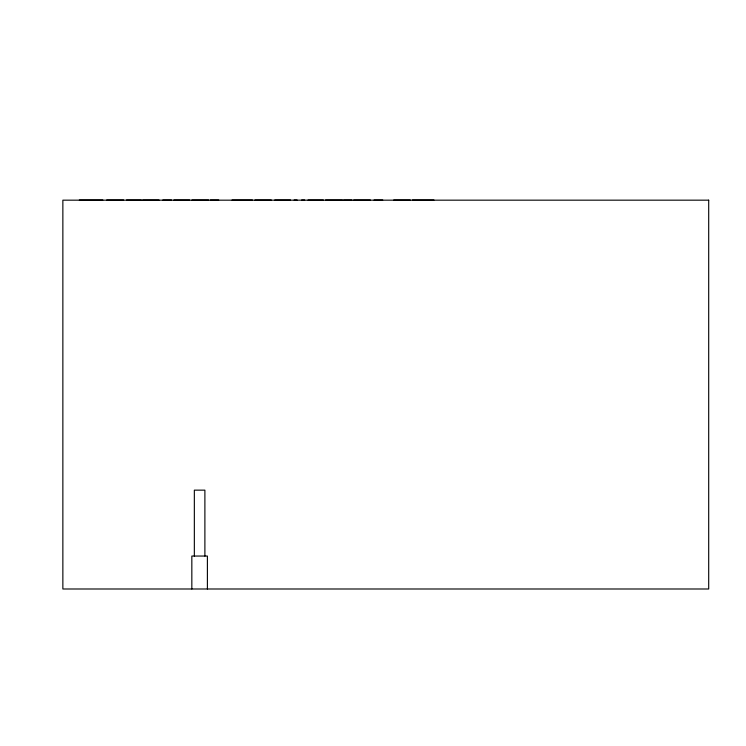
<?xml version="1.0" encoding="UTF-8"?>
<svg xmlns="http://www.w3.org/2000/svg" width="746" height="746" viewBox="0 0 746 746"><rect width="100%" height="100%" fill="white"/><g stroke="black" fill="none" stroke-linecap="round" stroke-linejoin="round"><path stroke-width="1.12" d="M79.328 200.04L102.864 200.04M106.697 200.04L123.631 200.04M126.503 200.04L141.348 200.04M142.682 200.04L159.038 200.04M162.814 200.04L171.524 200.04M173.893 200.04L189.661 200.04M191.946 200.04L208.628 200.04M210.381 200.04L218.709 200.04M232.034 200.04L252.428 200.04M254.945 200.04L271.302 200.04M274.761 200.04L290.52 200.04M294.111 200.04L297.122 200.04M301.636 200.04L304.694 200.04M308.023 200.04L323.354 200.04M325.526 200.04L342.461 200.04M343.58 200.04L351.898 200.04M353.688 200.04L370.37 200.04M374.035 200.04L382.745 200.04M393.72 200.04L410.272 200.04M412.398 200.04L433.958 200.04M207.397 588.995L207.397 556.05L191.834 556.05L191.834 588.995M204.889 556.05L204.889 490.15L194.342 490.15L194.342 556.05M708.7 200.17L62.86 200.17L62.86 588.995L708.7 588.995L708.7 200.17"/></g></svg>
